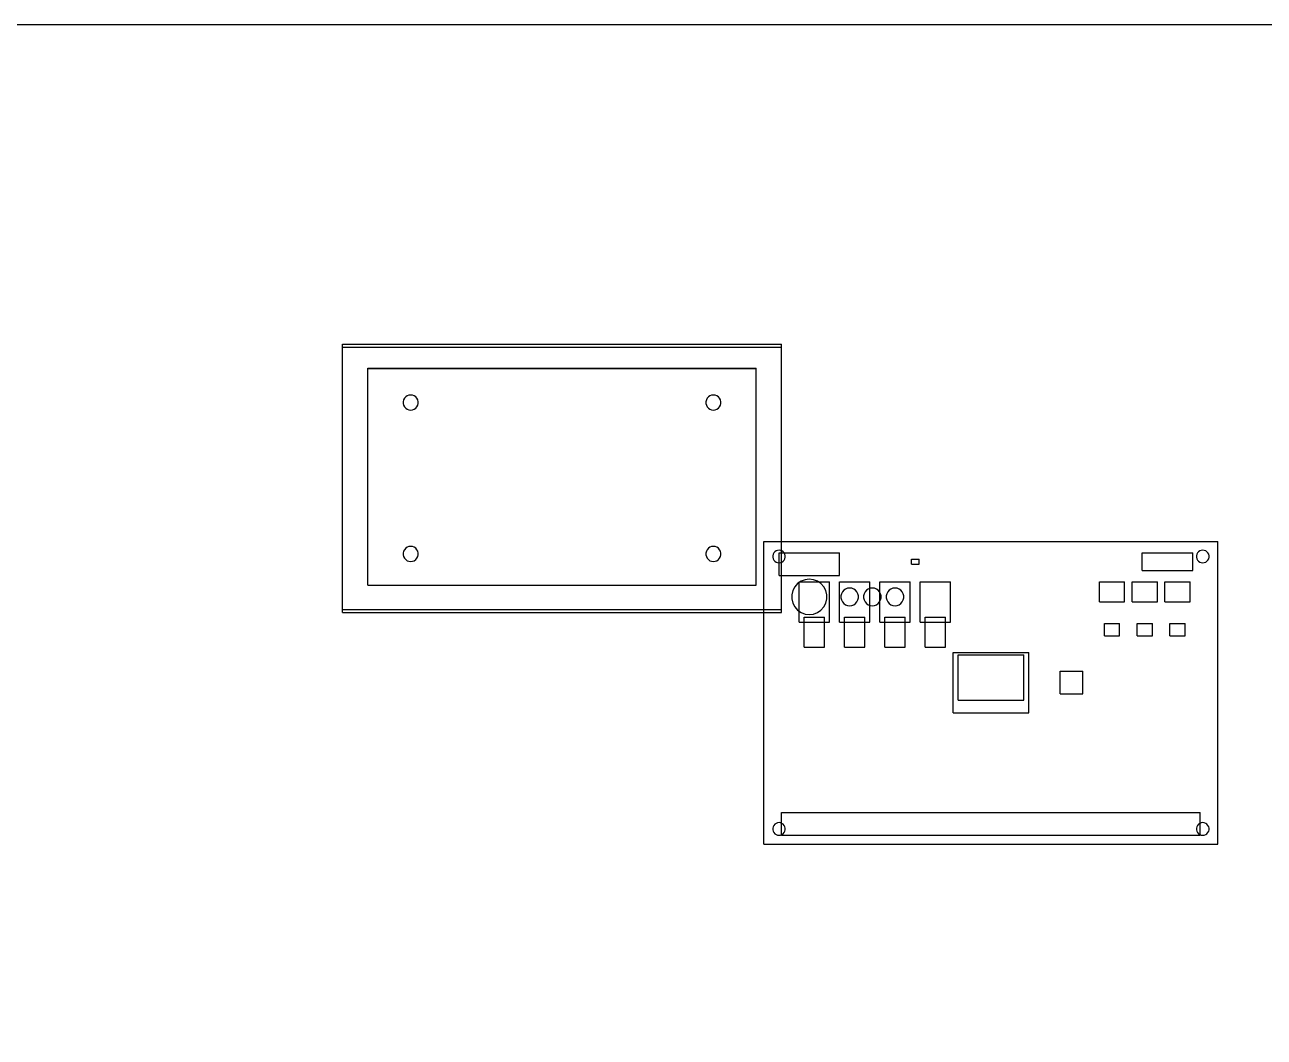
# Model space of a CAD drawing. Header units: millimetres. Extents: x -1253 to 582, y -1010 to 595.
# Drawn here: x -593 to -101.7, y 193.5 to 594.8 of the extents above; entities that cross this region are included whole.
import ezdxf

# ---------------------------------------------------------------- set-up
doc = ezdxf.new("R2010")
doc.units = ezdxf.units.MM
for name, color, linetype in [('BORDER', 7, 'Continuous'), ('HIDDEN', 8, 'Continuous'), ('VISIBLE', 7, 'Continuous')]:
    doc.layers.add(name, color=color, linetype=linetype)

msp = doc.modelspace()

# ---------------------------------------------------------------- linework, layer by layer
at = {"layer": 'BORDER'}
msp.add_lwpolyline([(-1253.38, -1010.47), (581.55, -1010.47), (581.55, 594.76), (-1253.38, 594.76)], close=True, dxfattribs=at)
at = {"layer": 'HIDDEN'}
for points in [[(-467, 467.02), (-467, 468.22)], [(-467, 467.02), (-293, 467.02)], [(-467, 361.78), (-467, 467.02)], [(-293, 467.02), (-293, 468.22)], [(-293, 361.78), (-293, 467.02)], [(-457, 458.58), (-457, 458.64)], [(-457, 458.58), (-303, 458.58)], [(-457, 372.6), (-457, 458.58)], [(-303, 458.58), (-303, 458.64)], [(-303, 372.6), (-303, 458.58)], [(-441.99, 447.25), (-442.47, 446.7)], [(-441.99, 447.25), (-442.47, 446.7)], [(-441.39, 447.66), (-441.99, 447.25)], [(-441.39, 447.66), (-441.99, 447.25)], [(-440.72, 447.91), (-441.39, 447.66)], [(-440.72, 447.91), (-441.39, 447.66)], [(-440, 448), (-440.72, 447.91)], [(-440, 448), (-440.72, 447.91)], [(-439.28, 447.91), (-440, 448)], [(-439.28, 447.91), (-440, 448)], [(-438.61, 447.66), (-439.28, 447.91)], [(-438.61, 447.66), (-439.28, 447.91)], [(-438.01, 447.25), (-438.61, 447.66)], [(-438.01, 447.25), (-438.61, 447.66)], [(-437.53, 446.7), (-438.01, 447.25)], [(-437.53, 446.7), (-438.01, 447.25)], [(-321.99, 447.25), (-322.47, 446.7)], [(-321.99, 447.25), (-322.47, 446.7)], [(-321.39, 447.66), (-321.99, 447.25)], [(-321.39, 447.66), (-321.99, 447.25)], [(-320.72, 447.91), (-321.39, 447.66)], [(-320.72, 447.91), (-321.39, 447.66)], [(-320, 448), (-320.72, 447.91)], [(-320, 448), (-320.72, 447.91)], [(-319.28, 447.91), (-320, 448)], [(-319.28, 447.91), (-320, 448)], [(-318.61, 447.66), (-319.28, 447.91)], [(-318.61, 447.66), (-319.28, 447.91)], [(-318.01, 447.25), (-318.61, 447.66)], [(-318.01, 447.25), (-318.61, 447.66)], [(-317.53, 446.7), (-318.01, 447.25)], [(-317.53, 446.7), (-318.01, 447.25)], [(-442.81, 446.06), (-442.98, 445.36)], [(-442.81, 446.06), (-442.98, 445.36)], [(-442.98, 445.36), (-442.98, 444.64)], [(-442.98, 445.36), (-442.98, 444.64)], [(-442.98, 444.64), (-442.81, 443.94)], [(-442.98, 444.64), (-442.81, 443.94)], [(-442.47, 446.7), (-442.81, 446.06)], [(-442.47, 446.7), (-442.81, 446.06)], [(-442.81, 443.94), (-442.47, 443.3)], [(-442.81, 443.94), (-442.47, 443.3)], [(-442.47, 443.3), (-441.99, 442.75)], [(-442.47, 443.3), (-441.99, 442.75)], [(-441.99, 442.75), (-441.39, 442.34)], [(-441.99, 442.75), (-441.39, 442.34)], [(-441.39, 442.34), (-440.72, 442.09)], [(-441.39, 442.34), (-440.72, 442.09)], [(-439.28, 442.09), (-438.61, 442.34)], [(-439.28, 442.09), (-438.61, 442.34)], [(-438.61, 442.34), (-438.01, 442.75)], [(-438.61, 442.34), (-438.01, 442.75)], [(-438.01, 442.75), (-437.53, 443.3)], [(-438.01, 442.75), (-437.53, 443.3)], [(-437.19, 446.06), (-437.53, 446.7)], [(-437.19, 446.06), (-437.53, 446.7)], [(-437.53, 443.3), (-437.19, 443.94)], [(-437.53, 443.3), (-437.19, 443.94)], [(-437.02, 445.36), (-437.19, 446.06)], [(-437.02, 445.36), (-437.19, 446.06)], [(-437.19, 443.94), (-437.02, 444.64)], [(-437.19, 443.94), (-437.02, 444.64)], [(-437.02, 444.64), (-437.02, 445.36)], [(-437.02, 444.64), (-437.02, 445.36)], [(-322.81, 446.06), (-322.98, 445.36)], [(-322.81, 446.06), (-322.98, 445.36)], [(-322.98, 445.36), (-322.98, 444.64)], [(-322.98, 445.36), (-322.98, 444.64)], [(-322.98, 444.64), (-322.81, 443.94)], [(-322.98, 444.64), (-322.81, 443.94)], [(-322.47, 446.7), (-322.81, 446.06)], [(-322.47, 446.7), (-322.81, 446.06)], [(-322.81, 443.94), (-322.47, 443.3)], [(-322.81, 443.94), (-322.47, 443.3)], [(-322.47, 443.3), (-321.99, 442.75)], [(-322.47, 443.3), (-321.99, 442.75)], [(-321.99, 442.75), (-321.39, 442.34)], [(-321.99, 442.75), (-321.39, 442.34)], [(-321.39, 442.34), (-320.72, 442.09)], [(-321.39, 442.34), (-320.72, 442.09)], [(-319.28, 442.09), (-318.61, 442.34)], [(-319.28, 442.09), (-318.61, 442.34)], [(-318.61, 442.34), (-318.01, 442.75)], [(-318.61, 442.34), (-318.01, 442.75)], [(-318.01, 442.75), (-317.53, 443.3)], [(-318.01, 442.75), (-317.53, 443.3)], [(-317.19, 446.06), (-317.53, 446.7)], [(-317.19, 446.06), (-317.53, 446.7)], [(-317.53, 443.3), (-317.19, 443.94)], [(-317.53, 443.3), (-317.19, 443.94)], [(-317.02, 445.36), (-317.19, 446.06)], [(-317.02, 445.36), (-317.19, 446.06)], [(-317.19, 443.94), (-317.02, 444.64)], [(-317.19, 443.94), (-317.02, 444.64)], [(-317.02, 444.64), (-317.02, 445.36)], [(-317.02, 444.64), (-317.02, 445.36)], [(-440.72, 442.09), (-440, 442)], [(-440.72, 442.09), (-440, 442)], [(-440, 442), (-439.28, 442.09)], [(-440, 442), (-439.28, 442.09)], [(-320.72, 442.09), (-320, 442)], [(-320.72, 442.09), (-320, 442)], [(-320, 442), (-319.28, 442.09)], [(-320, 442), (-319.28, 442.09)], [(-300, 390), (-293, 390)], [(-300, 390), (-120, 390)], [(-300, 270), (-300, 390)], [(-300, 361.78), (-300, 390)], [(-120, 270), (-120, 390)], [(-442.81, 386.06), (-442.98, 385.36)], [(-442.81, 386.06), (-442.98, 385.36)], [(-442.98, 385.36), (-442.98, 384.64)], [(-442.98, 385.36), (-442.98, 384.64)], [(-442.98, 384.64), (-442.81, 383.94)], [(-442.98, 384.64), (-442.81, 383.94)], [(-442.47, 386.7), (-442.81, 386.06)], [(-442.47, 386.7), (-442.81, 386.06)], [(-442.81, 383.94), (-442.47, 383.3)], [(-442.81, 383.94), (-442.47, 383.3)], [(-441.99, 387.25), (-442.47, 386.7)], [(-441.99, 387.25), (-442.47, 386.7)], [(-442.47, 383.3), (-441.99, 382.75)], [(-442.47, 383.3), (-441.99, 382.75)], [(-441.39, 387.66), (-441.99, 387.25)], [(-441.39, 387.66), (-441.99, 387.25)], [(-440.72, 387.91), (-441.39, 387.66)], [(-440.72, 387.91), (-441.39, 387.66)], [(-440, 388), (-440.72, 387.91)], [(-440, 388), (-440.72, 387.91)], [(-439.28, 387.91), (-440, 388)], [(-439.28, 387.91), (-440, 388)], [(-438.61, 387.66), (-439.28, 387.91)], [(-438.61, 387.66), (-439.28, 387.91)], [(-438.01, 387.25), (-438.61, 387.66)], [(-438.01, 387.25), (-438.61, 387.66)], [(-437.53, 386.7), (-438.01, 387.25)], [(-437.53, 386.7), (-438.01, 387.25)], [(-438.01, 382.75), (-437.53, 383.3)], [(-438.01, 382.75), (-437.53, 383.3)], [(-437.19, 386.06), (-437.53, 386.7)], [(-437.19, 386.06), (-437.53, 386.7)], [(-437.53, 383.3), (-437.19, 383.94)], [(-437.53, 383.3), (-437.19, 383.94)], [(-437.02, 385.36), (-437.19, 386.06)], [(-437.02, 385.36), (-437.19, 386.06)], [(-437.19, 383.94), (-437.02, 384.64)], [(-437.19, 383.94), (-437.02, 384.64)], [(-437.02, 384.64), (-437.02, 385.36)], [(-437.02, 384.64), (-437.02, 385.36)], [(-322.81, 386.06), (-322.98, 385.36)], [(-322.81, 386.06), (-322.98, 385.36)], [(-322.98, 385.36), (-322.98, 384.64)], [(-322.98, 385.36), (-322.98, 384.64)], [(-322.98, 384.64), (-322.81, 383.94)], [(-322.98, 384.64), (-322.81, 383.94)], [(-322.47, 386.7), (-322.81, 386.06)], [(-322.47, 386.7), (-322.81, 386.06)], [(-322.81, 383.94), (-322.47, 383.3)], [(-322.81, 383.94), (-322.47, 383.3)], [(-321.99, 387.25), (-322.47, 386.7)], [(-321.99, 387.25), (-322.47, 386.7)], [(-322.47, 383.3), (-321.99, 382.75)], [(-322.47, 383.3), (-321.99, 382.75)], [(-321.39, 387.66), (-321.99, 387.25)], [(-321.39, 387.66), (-321.99, 387.25)], [(-320.72, 387.91), (-321.39, 387.66)], [(-320.72, 387.91), (-321.39, 387.66)], [(-320, 388), (-320.72, 387.91)], [(-320, 388), (-320.72, 387.91)], [(-319.28, 387.91), (-320, 388)], [(-319.28, 387.91), (-320, 388)], [(-318.61, 387.66), (-319.28, 387.91)], [(-318.61, 387.66), (-319.28, 387.91)], [(-318.01, 387.25), (-318.61, 387.66)], [(-318.01, 387.25), (-318.61, 387.66)], [(-317.53, 386.7), (-318.01, 387.25)], [(-317.53, 386.7), (-318.01, 387.25)], [(-318.01, 382.75), (-317.53, 383.3)], [(-318.01, 382.75), (-317.53, 383.3)], [(-317.19, 386.06), (-317.53, 386.7)], [(-317.19, 386.06), (-317.53, 386.7)], [(-317.53, 383.3), (-317.19, 383.94)], [(-317.53, 383.3), (-317.19, 383.94)], [(-317.02, 385.36), (-317.19, 386.06)], [(-317.02, 385.36), (-317.19, 386.06)], [(-317.19, 383.94), (-317.02, 384.64)], [(-317.19, 383.94), (-317.02, 384.64)], [(-317.02, 384.64), (-317.02, 385.36)], [(-317.02, 384.64), (-317.02, 385.36)], [(-296.34, 384.89), (-296.48, 384.3)], [(-296.34, 384.89), (-296.48, 384.3)], [(-296.48, 384.3), (-296.48, 383.7)], [(-296.48, 384.3), (-296.48, 383.7)], [(-296.48, 383.7), (-296.34, 383.11)], [(-296.48, 383.7), (-296.34, 383.11)], [(-296.06, 385.42), (-296.34, 384.89)], [(-296.06, 385.42), (-296.34, 384.89)], [(-295.66, 385.87), (-296.06, 385.42)], [(-295.66, 385.87), (-296.06, 385.42)], [(-295.16, 386.21), (-295.66, 385.87)], [(-295.16, 386.21), (-295.66, 385.87)], [(-294.6, 386.43), (-295.16, 386.21)], [(-294.6, 386.43), (-295.16, 386.21)], [(-294, 386.5), (-294.6, 386.43)], [(-294, 386.5), (-294.6, 386.43)], [(-293.4, 386.43), (-294, 386.5)], [(-293.4, 386.43), (-294, 386.5)], [(-294, 385.5), (-293, 385.5)], [(-294, 385.5), (-270, 385.5)], [(-294, 376.5), (-294, 385.5)], [(-294, 376.5), (-294, 385.5)], [(-292.84, 386.21), (-293.4, 386.43)], [(-292.84, 386.21), (-293.4, 386.43)], [(-292.34, 385.87), (-292.84, 386.21)], [(-292.34, 385.87), (-292.84, 386.21)], [(-291.94, 385.42), (-292.34, 385.87)], [(-291.94, 385.42), (-292.34, 385.87)], [(-291.66, 384.89), (-291.94, 385.42)], [(-291.66, 384.89), (-291.94, 385.42)], [(-291.52, 384.3), (-291.66, 384.89)], [(-291.52, 384.3), (-291.66, 384.89)], [(-291.66, 383.11), (-291.52, 383.7)], [(-291.66, 383.11), (-291.52, 383.7)], [(-291.52, 383.7), (-291.52, 384.3)], [(-291.52, 383.7), (-291.52, 384.3)], [(-270, 376.5), (-270, 385.5)], [(-150, 385.5), (-130, 385.5)], [(-150, 378.5), (-150, 385.5)], [(-130, 378.5), (-130, 385.5)], [(-128.34, 384.89), (-128.48, 384.3)], [(-128.34, 384.89), (-128.48, 384.3)], [(-128.48, 384.3), (-128.48, 383.7)], [(-128.48, 384.3), (-128.48, 383.7)], [(-128.48, 383.7), (-128.34, 383.11)], [(-128.48, 383.7), (-128.34, 383.11)], [(-128.06, 385.42), (-128.34, 384.89)], [(-128.06, 385.42), (-128.34, 384.89)], [(-127.66, 385.87), (-128.06, 385.42)], [(-127.66, 385.87), (-128.06, 385.42)], [(-127.16, 386.21), (-127.66, 385.87)], [(-127.16, 386.21), (-127.66, 385.87)], [(-126.6, 386.43), (-127.16, 386.21)], [(-126.6, 386.43), (-127.16, 386.21)], [(-126, 386.5), (-126.6, 386.43)], [(-126, 386.5), (-126.6, 386.43)], [(-125.4, 386.43), (-126, 386.5)], [(-125.4, 386.43), (-126, 386.5)], [(-124.84, 386.21), (-125.4, 386.43)], [(-124.84, 386.21), (-125.4, 386.43)], [(-124.34, 385.87), (-124.84, 386.21)], [(-124.34, 385.87), (-124.84, 386.21)], [(-123.94, 385.42), (-124.34, 385.87)], [(-123.94, 385.42), (-124.34, 385.87)], [(-123.66, 384.89), (-123.94, 385.42)], [(-123.66, 384.89), (-123.94, 385.42)], [(-123.52, 384.3), (-123.66, 384.89)], [(-123.52, 384.3), (-123.66, 384.89)], [(-123.66, 383.11), (-123.52, 383.7)], [(-123.66, 383.11), (-123.52, 383.7)], [(-123.52, 383.7), (-123.52, 384.3)], [(-123.52, 383.7), (-123.52, 384.3)], [(-441.99, 382.75), (-441.39, 382.34)], [(-441.99, 382.75), (-441.39, 382.34)], [(-441.39, 382.34), (-440.72, 382.09)], [(-441.39, 382.34), (-440.72, 382.09)], [(-440.72, 382.09), (-440, 382)], [(-440.72, 382.09), (-440, 382)], [(-440, 382), (-439.28, 382.09)], [(-440, 382), (-439.28, 382.09)], [(-439.28, 382.09), (-438.61, 382.34)], [(-439.28, 382.09), (-438.61, 382.34)], [(-438.61, 382.34), (-438.01, 382.75)], [(-438.61, 382.34), (-438.01, 382.75)], [(-321.99, 382.75), (-321.39, 382.34)], [(-321.99, 382.75), (-321.39, 382.34)], [(-321.39, 382.34), (-320.72, 382.09)], [(-321.39, 382.34), (-320.72, 382.09)], [(-320.72, 382.09), (-320, 382)], [(-320.72, 382.09), (-320, 382)], [(-320, 382), (-319.28, 382.09)], [(-320, 382), (-319.28, 382.09)], [(-319.28, 382.09), (-318.61, 382.34)], [(-319.28, 382.09), (-318.61, 382.34)], [(-318.61, 382.34), (-318.01, 382.75)], [(-318.61, 382.34), (-318.01, 382.75)], [(-296.34, 383.11), (-296.06, 382.58)], [(-296.34, 383.11), (-296.06, 382.58)], [(-296.06, 382.58), (-295.66, 382.13)], [(-296.06, 382.58), (-295.66, 382.13)], [(-295.66, 382.13), (-295.16, 381.79)], [(-295.66, 382.13), (-295.16, 381.79)], [(-295.16, 381.79), (-294.6, 381.57)], [(-295.16, 381.79), (-294.6, 381.57)], [(-294.6, 381.57), (-294, 381.5)], [(-294.6, 381.57), (-294, 381.5)], [(-294, 381.5), (-293.4, 381.57)], [(-294, 381.5), (-293.4, 381.57)], [(-293.4, 381.57), (-292.84, 381.79)], [(-293.4, 381.57), (-292.84, 381.79)], [(-292.84, 381.79), (-292.34, 382.13)], [(-292.84, 381.79), (-292.34, 382.13)], [(-292.34, 382.13), (-291.94, 382.58)], [(-292.34, 382.13), (-291.94, 382.58)], [(-291.94, 382.58), (-291.66, 383.11)], [(-291.94, 382.58), (-291.66, 383.11)], [(-241.5, 383), (-238.5, 383)], [(-241.5, 381), (-241.5, 383)], [(-241.5, 381), (-238.5, 381)], [(-238.5, 381), (-238.5, 383)], [(-150, 378.5), (-130, 378.5)], [(-128.34, 383.11), (-128.06, 382.58)], [(-128.34, 383.11), (-128.06, 382.58)], [(-128.06, 382.58), (-127.66, 382.13)], [(-128.06, 382.58), (-127.66, 382.13)], [(-127.66, 382.13), (-127.16, 381.79)], [(-127.66, 382.13), (-127.16, 381.79)], [(-127.16, 381.79), (-126.6, 381.57)], [(-127.16, 381.79), (-126.6, 381.57)], [(-126.6, 381.57), (-126, 381.5)], [(-126.6, 381.57), (-126, 381.5)], [(-126, 381.5), (-125.4, 381.57)], [(-126, 381.5), (-125.4, 381.57)], [(-125.4, 381.57), (-124.84, 381.79)], [(-125.4, 381.57), (-124.84, 381.79)], [(-124.84, 381.79), (-124.34, 382.13)], [(-124.84, 381.79), (-124.34, 382.13)], [(-124.34, 382.13), (-123.94, 382.58)], [(-124.34, 382.13), (-123.94, 382.58)], [(-123.94, 382.58), (-123.66, 383.11)], [(-123.94, 382.58), (-123.66, 383.11)], [(-294, 376.5), (-293, 376.5)], [(-294, 376.5), (-270, 376.5)], [(-285.25, 374.2), (-286.64, 373.24)], [(-286, 374), (-274, 374)], [(-286, 358), (-286, 374)], [(-286, 362.32), (-286, 373.68)], [(-285.54, 374), (-278.46, 374)], [(-283.68, 374.8), (-285.25, 374.2)], [(-282, 375), (-283.68, 374.8)], [(-280.32, 374.8), (-282, 375)], [(-278.75, 374.2), (-280.32, 374.8)], [(-277.36, 373.24), (-278.75, 374.2)], [(-274, 358), (-274, 374)], [(-270, 374), (-258, 374)], [(-270, 358), (-270, 374)], [(-258, 358), (-258, 374)], [(-254, 374), (-242, 374)], [(-254, 358), (-254, 374)], [(-242, 358), (-242, 374)], [(-238, 374), (-226, 374)], [(-238, 358), (-238, 374)], [(-226, 358), (-226, 374)], [(-167, 374), (-157, 374)], [(-167, 366), (-167, 374)], [(-157, 366), (-157, 374)], [(-154, 374), (-144, 374)], [(-154, 366), (-154, 374)], [(-144, 366), (-144, 374)], [(-141, 374), (-131, 374)], [(-141, 366), (-141, 374)], [(-131, 366), (-131, 374)], [(-457, 372.6), (-457, 372.61)], [(-457, 372.6), (-303, 372.6)], [(-303, 372.6), (-303, 372.61)], [(-288.55, 370.48), (-288.95, 368.84)], [(-288.95, 368.84), (-288.95, 367.16)], [(-287.76, 371.98), (-288.55, 370.48)], [(-286.64, 373.24), (-287.76, 371.98)], [(-276.24, 371.98), (-277.36, 373.24)], [(-275.45, 370.48), (-276.24, 371.98)], [(-275.05, 368.84), (-275.45, 370.48)], [(-275.05, 367.16), (-275.05, 368.84)], [(-269.27, 369.24), (-269.47, 368.42)], [(-268.88, 369.99), (-269.27, 369.24)], [(-268.32, 370.62), (-268.88, 369.99)], [(-267.63, 371.1), (-268.32, 370.62)], [(-266.84, 371.4), (-267.63, 371.1)], [(-266, 371.5), (-266.84, 371.4)], [(-265.16, 371.4), (-266, 371.5)], [(-264.37, 371.1), (-265.16, 371.4)], [(-263.68, 370.62), (-264.37, 371.1)], [(-263.12, 369.99), (-263.68, 370.62)], [(-262.73, 369.24), (-263.12, 369.99)], [(-262.53, 368.42), (-262.73, 369.24)], [(-260.27, 369.24), (-260.47, 368.42)], [(-259.88, 369.99), (-260.27, 369.24)], [(-259.32, 370.62), (-259.88, 369.99)], [(-258.63, 371.1), (-259.32, 370.62)], [(-257.84, 371.4), (-258.63, 371.1)], [(-258, 364.66), (-258, 371.34)], [(-257, 371.5), (-257.84, 371.4)], [(-256.16, 371.4), (-257, 371.5)], [(-255.37, 371.1), (-256.16, 371.4)], [(-254.68, 370.62), (-255.37, 371.1)], [(-254.12, 369.99), (-254.68, 370.62)], [(-253.73, 369.24), (-254.12, 369.99)], [(-254, 366.24), (-254, 369.76)], [(-253.53, 368.42), (-253.73, 369.24)], [(-251.27, 369.24), (-251.47, 368.42)], [(-250.88, 369.99), (-251.27, 369.24)], [(-250.32, 370.62), (-250.88, 369.99)], [(-249.63, 371.1), (-250.32, 370.62)], [(-248.84, 371.4), (-249.63, 371.1)], [(-248, 371.5), (-248.84, 371.4)], [(-247.16, 371.4), (-248, 371.5)], [(-246.37, 371.1), (-247.16, 371.4)], [(-245.68, 370.62), (-246.37, 371.1)], [(-245.12, 369.99), (-245.68, 370.62)], [(-244.73, 369.24), (-245.12, 369.99)], [(-244.53, 368.42), (-244.73, 369.24)], [(-288.95, 367.16), (-288.55, 365.52)], [(-288.55, 365.52), (-287.76, 364.02)], [(-287.76, 364.02), (-286.64, 362.76)], [(-277.36, 362.76), (-276.24, 364.02)], [(-276.24, 364.02), (-275.45, 365.52)], [(-275.45, 365.52), (-275.05, 367.16)], [(-269.47, 368.42), (-269.47, 367.58)], [(-269.47, 367.58), (-269.27, 366.76)], [(-269.27, 366.76), (-268.88, 366.01)], [(-268.88, 366.01), (-268.32, 365.38)], [(-268.32, 365.38), (-267.63, 364.9)], [(-267.63, 364.9), (-266.84, 364.6)], [(-266.84, 364.6), (-266, 364.5)], [(-266, 364.5), (-265.16, 364.6)], [(-265.16, 364.6), (-264.37, 364.9)], [(-264.37, 364.9), (-263.68, 365.38)], [(-263.68, 365.38), (-263.12, 366.01)], [(-263.12, 366.01), (-262.73, 366.76)], [(-262.73, 366.76), (-262.53, 367.58)], [(-262.53, 367.58), (-262.53, 368.42)], [(-260.47, 368.42), (-260.47, 367.58)], [(-260.47, 367.58), (-260.27, 366.76)], [(-260.27, 366.76), (-259.88, 366.01)], [(-259.88, 366.01), (-259.32, 365.38)], [(-259.32, 365.38), (-258.63, 364.9)], [(-258.63, 364.9), (-257.84, 364.6)], [(-257.84, 364.6), (-257, 364.5)], [(-257, 364.5), (-256.16, 364.6)], [(-256.16, 364.6), (-255.37, 364.9)], [(-255.37, 364.9), (-254.68, 365.38)], [(-254.68, 365.38), (-254.12, 366.01)], [(-254.12, 366.01), (-253.73, 366.76)], [(-253.73, 366.76), (-253.53, 367.58)], [(-253.53, 367.58), (-253.53, 368.42)], [(-251.47, 368.42), (-251.47, 367.58)], [(-251.47, 367.58), (-251.27, 366.76)], [(-251.27, 366.76), (-250.88, 366.01)], [(-250.88, 366.01), (-250.32, 365.38)], [(-250.32, 365.38), (-249.63, 364.9)], [(-249.63, 364.9), (-248.84, 364.6)], [(-248.84, 364.6), (-248, 364.5)], [(-248, 364.5), (-247.16, 364.6)], [(-247.16, 364.6), (-246.37, 364.9)], [(-246.37, 364.9), (-245.68, 365.38)], [(-245.68, 365.38), (-245.12, 366.01)], [(-245.12, 366.01), (-244.73, 366.76)], [(-244.73, 366.76), (-244.53, 367.58)], [(-244.53, 367.58), (-244.53, 368.42)], [(-167, 366), (-157, 366)], [(-154, 366), (-144, 366)], [(-141, 366), (-131, 366)], [(-286.64, 362.76), (-285.25, 361.8)], [(-285.25, 361.8), (-283.68, 361.2)], [(-284, 360), (-276, 360)], [(-284, 360), (-276, 360)], [(-284, 348), (-284, 360)], [(-284, 358), (-284, 360)], [(-283.68, 361.2), (-282, 361)], [(-282, 361), (-280.32, 361.2)], [(-280.32, 361.2), (-278.75, 361.8)], [(-278.75, 361.8), (-277.36, 362.76)], [(-276, 348), (-276, 360)], [(-276, 358), (-276, 360)], [(-268, 360), (-260, 360)], [(-268, 360), (-260, 360)], [(-268, 348), (-268, 360)], [(-268, 358), (-268, 360)], [(-260, 348), (-260, 360)], [(-260, 358), (-260, 360)], [(-252, 360), (-244, 360)], [(-252, 360), (-244, 360)], [(-252, 348), (-252, 360)], [(-252, 358), (-252, 360)], [(-244, 348), (-244, 360)], [(-244, 358), (-244, 360)], [(-236, 360), (-228, 360)], [(-236, 360), (-228, 360)], [(-236, 348), (-236, 360)], [(-236, 358), (-236, 360)], [(-228, 348), (-228, 360)], [(-228, 358), (-228, 360)], [(-286, 358), (-274, 358)], [(-270, 358), (-258, 358)], [(-254, 358), (-242, 358)], [(-238, 358), (-226, 358)], [(-165, 357.5), (-159, 357.5)], [(-165, 352.5), (-165, 357.5)], [(-159, 352.5), (-159, 357.5)], [(-152, 357.5), (-146, 357.5)], [(-152, 352.5), (-152, 357.5)], [(-146, 352.5), (-146, 357.5)], [(-139, 357.5), (-133, 357.5)], [(-139, 352.5), (-139, 357.5)], [(-133, 352.5), (-133, 357.5)], [(-165, 352.5), (-159, 352.5)], [(-152, 352.5), (-146, 352.5)], [(-139, 352.5), (-133, 352.5)], [(-284, 348), (-276, 348)], [(-268, 348), (-260, 348)], [(-252, 348), (-244, 348)], [(-236, 348), (-228, 348)], [(-225, 346), (-195, 346)], [(-225, 322), (-225, 346)], [(-223, 345), (-197, 345)], [(-223, 327), (-223, 345)], [(-197, 327), (-197, 345)], [(-195, 322), (-195, 346)], [(-182.5, 338.5), (-173.5, 338.5)], [(-182.5, 329.5), (-182.5, 338.5)], [(-173.5, 329.5), (-173.5, 338.5)], [(-182.5, 329.5), (-173.5, 329.5)], [(-223, 327), (-197, 327)], [(-225, 322), (-195, 322)], [(-293, 282.5), (-127, 282.5)], [(-293, 273.5), (-293, 282.5)], [(-127, 273.5), (-127, 282.5)], [(-296.34, 276.89), (-296.48, 276.3)], [(-296.34, 276.89), (-296.48, 276.3)], [(-296.48, 276.3), (-296.48, 275.7)], [(-296.48, 276.3), (-296.48, 275.7)], [(-296.48, 275.7), (-296.34, 275.11)], [(-296.48, 275.7), (-296.34, 275.11)], [(-296.06, 277.42), (-296.34, 276.89)], [(-296.06, 277.42), (-296.34, 276.89)], [(-295.66, 277.87), (-296.06, 277.42)], [(-295.66, 277.87), (-296.06, 277.42)], [(-295.16, 278.21), (-295.66, 277.87)], [(-295.16, 278.21), (-295.66, 277.87)], [(-294.6, 278.43), (-295.16, 278.21)], [(-294.6, 278.43), (-295.16, 278.21)], [(-294, 278.5), (-294.6, 278.43)], [(-294, 278.5), (-294.6, 278.43)], [(-293.4, 278.43), (-294, 278.5)], [(-293.4, 278.43), (-294, 278.5)], [(-292.84, 278.21), (-293.4, 278.43)], [(-292.84, 278.21), (-293.4, 278.43)], [(-292.34, 277.87), (-292.84, 278.21)], [(-292.34, 277.87), (-292.84, 278.21)], [(-291.94, 277.42), (-292.34, 277.87)], [(-291.94, 277.42), (-292.34, 277.87)], [(-291.66, 276.89), (-291.94, 277.42)], [(-291.66, 276.89), (-291.94, 277.42)], [(-291.52, 276.3), (-291.66, 276.89)], [(-291.52, 276.3), (-291.66, 276.89)], [(-291.66, 275.11), (-291.52, 275.7)], [(-291.66, 275.11), (-291.52, 275.7)], [(-291.52, 275.7), (-291.52, 276.3)], [(-291.52, 275.7), (-291.52, 276.3)], [(-128.34, 276.89), (-128.48, 276.3)], [(-128.34, 276.89), (-128.48, 276.3)], [(-128.48, 276.3), (-128.48, 275.7)], [(-128.48, 276.3), (-128.48, 275.7)], [(-128.48, 275.7), (-128.34, 275.11)], [(-128.48, 275.7), (-128.34, 275.11)], [(-128.06, 277.42), (-128.34, 276.89)], [(-128.06, 277.42), (-128.34, 276.89)], [(-127.66, 277.87), (-128.06, 277.42)], [(-127.66, 277.87), (-128.06, 277.42)], [(-127.16, 278.21), (-127.66, 277.87)], [(-127.16, 278.21), (-127.66, 277.87)], [(-126.6, 278.43), (-127.16, 278.21)], [(-126.6, 278.43), (-127.16, 278.21)], [(-126, 278.5), (-126.6, 278.43)], [(-126, 278.5), (-126.6, 278.43)], [(-125.4, 278.43), (-126, 278.5)], [(-125.4, 278.43), (-126, 278.5)], [(-124.84, 278.21), (-125.4, 278.43)], [(-124.84, 278.21), (-125.4, 278.43)], [(-124.34, 277.87), (-124.84, 278.21)], [(-124.34, 277.87), (-124.84, 278.21)], [(-123.94, 277.42), (-124.34, 277.87)], [(-123.94, 277.42), (-124.34, 277.87)], [(-123.66, 276.89), (-123.94, 277.42)], [(-123.66, 276.89), (-123.94, 277.42)], [(-123.52, 276.3), (-123.66, 276.89)], [(-123.52, 276.3), (-123.66, 276.89)], [(-123.66, 275.11), (-123.52, 275.7)], [(-123.66, 275.11), (-123.52, 275.7)], [(-123.52, 275.7), (-123.52, 276.3)], [(-123.52, 275.7), (-123.52, 276.3)], [(-296.34, 275.11), (-296.06, 274.58)], [(-296.34, 275.11), (-296.06, 274.58)], [(-296.06, 274.58), (-295.66, 274.13)], [(-296.06, 274.58), (-295.66, 274.13)], [(-295.66, 274.13), (-295.16, 273.79)], [(-295.66, 274.13), (-295.16, 273.79)], [(-295.16, 273.79), (-294.6, 273.57)], [(-295.16, 273.79), (-294.6, 273.57)], [(-294.6, 273.57), (-294, 273.5)], [(-294.6, 273.57), (-294, 273.5)], [(-294, 273.5), (-293.4, 273.57)], [(-294, 273.5), (-293.4, 273.57)], [(-293.4, 273.57), (-292.84, 273.79)], [(-293.4, 273.57), (-292.84, 273.79)], [(-293, 273.5), (-127, 273.5)], [(-292.84, 273.79), (-292.34, 274.13)], [(-292.84, 273.79), (-292.34, 274.13)], [(-292.34, 274.13), (-291.94, 274.58)], [(-292.34, 274.13), (-291.94, 274.58)], [(-291.94, 274.58), (-291.66, 275.11)], [(-291.94, 274.58), (-291.66, 275.11)], [(-128.34, 275.11), (-128.06, 274.58)], [(-128.34, 275.11), (-128.06, 274.58)], [(-128.06, 274.58), (-127.66, 274.13)], [(-128.06, 274.58), (-127.66, 274.13)], [(-127.66, 274.13), (-127.16, 273.79)], [(-127.66, 274.13), (-127.16, 273.79)], [(-127.16, 273.79), (-126.6, 273.57)], [(-127.16, 273.79), (-126.6, 273.57)], [(-126.6, 273.57), (-126, 273.5)], [(-126.6, 273.57), (-126, 273.5)], [(-126, 273.5), (-125.4, 273.57)], [(-126, 273.5), (-125.4, 273.57)], [(-125.4, 273.57), (-124.84, 273.79)], [(-125.4, 273.57), (-124.84, 273.79)], [(-124.84, 273.79), (-124.34, 274.13)], [(-124.84, 273.79), (-124.34, 274.13)], [(-124.34, 274.13), (-123.94, 274.58)], [(-124.34, 274.13), (-123.94, 274.58)], [(-123.94, 274.58), (-123.66, 275.11)], [(-123.94, 274.58), (-123.66, 275.11)], [(-300, 270), (-120, 270)]]:
    msp.add_lwpolyline(points, dxfattribs=at)
at = {"layer": 'VISIBLE'}
for points in [[(-467, 468.22), (-293, 468.22)], [(-467, 362.98), (-467, 468.22)], [(-293, 362.98), (-293, 468.22)], [(-457, 458.64), (-303, 458.64)], [(-457, 372.66), (-457, 458.64)], [(-303, 372.66), (-303, 458.64)], [(-293, 390), (-120, 390)], [(-120, 270), (-120, 390)], [(-293, 385.5), (-270, 385.5)], [(-270, 376.5), (-270, 385.5)], [(-150, 385.5), (-130, 385.5)], [(-150, 378.5), (-150, 385.5)], [(-130, 378.5), (-130, 385.5)], [(-241.5, 383), (-238.5, 383)], [(-241.5, 381), (-241.5, 383)], [(-241.5, 381), (-238.5, 381)], [(-238.5, 381), (-238.5, 383)], [(-150, 378.5), (-130, 378.5)], [(-293, 376.5), (-270, 376.5)], [(-285.25, 374.2), (-286.64, 373.24)], [(-286, 374), (-285.54, 374)], [(-286, 373.68), (-286, 374)], [(-283.68, 374.8), (-285.25, 374.2)], [(-282, 375), (-283.68, 374.8)], [(-280.32, 374.8), (-282, 375)], [(-278.75, 374.2), (-280.32, 374.8)], [(-277.36, 373.24), (-278.75, 374.2)], [(-278.46, 374), (-274, 374)], [(-274, 358), (-274, 374)], [(-270, 374), (-258, 374)], [(-270, 358), (-270, 374)], [(-258, 371.34), (-258, 374)], [(-254, 374), (-242, 374)], [(-254, 369.76), (-254, 374)], [(-242, 358), (-242, 374)], [(-238, 374), (-226, 374)], [(-238, 358), (-238, 374)], [(-226, 358), (-226, 374)], [(-167, 374), (-157, 374)], [(-167, 366), (-167, 374)], [(-157, 366), (-157, 374)], [(-154, 374), (-144, 374)], [(-154, 366), (-154, 374)], [(-144, 366), (-144, 374)], [(-141, 374), (-131, 374)], [(-141, 366), (-141, 374)], [(-131, 366), (-131, 374)], [(-457, 372.66), (-303, 372.66)], [(-457, 372.61), (-457, 372.66)], [(-303, 372.61), (-303, 372.66)], [(-288.55, 370.48), (-288.95, 368.84)], [(-288.95, 368.84), (-288.95, 367.16)], [(-287.76, 371.98), (-288.55, 370.48)], [(-286.64, 373.24), (-287.76, 371.98)], [(-276.24, 371.98), (-277.36, 373.24)], [(-275.45, 370.48), (-276.24, 371.98)], [(-275.05, 368.84), (-275.45, 370.48)], [(-275.05, 367.16), (-275.05, 368.84)], [(-269.27, 369.24), (-269.47, 368.42)], [(-268.88, 369.99), (-269.27, 369.24)], [(-268.32, 370.62), (-268.88, 369.99)], [(-267.63, 371.1), (-268.32, 370.62)], [(-266.84, 371.4), (-267.63, 371.1)], [(-266, 371.5), (-266.84, 371.4)], [(-265.16, 371.4), (-266, 371.5)], [(-264.37, 371.1), (-265.16, 371.4)], [(-263.68, 370.62), (-264.37, 371.1)], [(-263.12, 369.99), (-263.68, 370.62)], [(-262.73, 369.24), (-263.12, 369.99)], [(-262.53, 368.42), (-262.73, 369.24)], [(-260.27, 369.24), (-260.47, 368.42)], [(-259.88, 369.99), (-260.27, 369.24)], [(-259.32, 370.62), (-259.88, 369.99)], [(-258.63, 371.1), (-259.32, 370.62)], [(-257.84, 371.4), (-258.63, 371.1)], [(-257, 371.5), (-257.84, 371.4)], [(-256.16, 371.4), (-257, 371.5)], [(-255.37, 371.1), (-256.16, 371.4)], [(-254.68, 370.62), (-255.37, 371.1)], [(-254.12, 369.99), (-254.68, 370.62)], [(-253.73, 369.24), (-254.12, 369.99)], [(-253.53, 368.42), (-253.73, 369.24)], [(-251.27, 369.24), (-251.47, 368.42)], [(-250.88, 369.99), (-251.27, 369.24)], [(-250.32, 370.62), (-250.88, 369.99)], [(-249.63, 371.1), (-250.32, 370.62)], [(-248.84, 371.4), (-249.63, 371.1)], [(-248, 371.5), (-248.84, 371.4)], [(-247.16, 371.4), (-248, 371.5)], [(-246.37, 371.1), (-247.16, 371.4)], [(-245.68, 370.62), (-246.37, 371.1)], [(-245.12, 369.99), (-245.68, 370.62)], [(-244.73, 369.24), (-245.12, 369.99)], [(-244.53, 368.42), (-244.73, 369.24)], [(-288.95, 367.16), (-288.55, 365.52)], [(-288.55, 365.52), (-287.76, 364.02)], [(-287.76, 364.02), (-286.64, 362.76)], [(-277.36, 362.76), (-276.24, 364.02)], [(-276.24, 364.02), (-275.45, 365.52)], [(-275.45, 365.52), (-275.05, 367.16)], [(-269.47, 368.42), (-269.47, 367.58)], [(-269.47, 367.58), (-269.27, 366.76)], [(-269.27, 366.76), (-268.88, 366.01)], [(-268.88, 366.01), (-268.32, 365.38)], [(-268.32, 365.38), (-267.63, 364.9)], [(-267.63, 364.9), (-266.84, 364.6)], [(-266.84, 364.6), (-266, 364.5)], [(-266, 364.5), (-265.16, 364.6)], [(-265.16, 364.6), (-264.37, 364.9)], [(-264.37, 364.9), (-263.68, 365.38)], [(-263.68, 365.38), (-263.12, 366.01)], [(-263.12, 366.01), (-262.73, 366.76)], [(-262.73, 366.76), (-262.53, 367.58)], [(-262.53, 367.58), (-262.53, 368.42)], [(-260.47, 368.42), (-260.47, 367.58)], [(-260.47, 367.58), (-260.27, 366.76)], [(-260.27, 366.76), (-259.88, 366.01)], [(-259.88, 366.01), (-259.32, 365.38)], [(-259.32, 365.38), (-258.63, 364.9)], [(-258.63, 364.9), (-257.84, 364.6)], [(-258, 358), (-258, 364.66)], [(-257.84, 364.6), (-257, 364.5)], [(-257, 364.5), (-256.16, 364.6)], [(-256.16, 364.6), (-255.37, 364.9)], [(-255.37, 364.9), (-254.68, 365.38)], [(-254.68, 365.38), (-254.12, 366.01)], [(-254.12, 366.01), (-253.73, 366.76)], [(-254, 358), (-254, 366.24)], [(-253.73, 366.76), (-253.53, 367.58)], [(-253.53, 367.58), (-253.53, 368.42)], [(-251.47, 368.42), (-251.47, 367.58)], [(-251.47, 367.58), (-251.27, 366.76)], [(-251.27, 366.76), (-250.88, 366.01)], [(-250.88, 366.01), (-250.32, 365.38)], [(-250.32, 365.38), (-249.63, 364.9)], [(-249.63, 364.9), (-248.84, 364.6)], [(-248.84, 364.6), (-248, 364.5)], [(-248, 364.5), (-247.16, 364.6)], [(-247.16, 364.6), (-246.37, 364.9)], [(-246.37, 364.9), (-245.68, 365.38)], [(-245.68, 365.38), (-245.12, 366.01)], [(-245.12, 366.01), (-244.73, 366.76)], [(-244.73, 366.76), (-244.53, 367.58)], [(-244.53, 367.58), (-244.53, 368.42)], [(-167, 366), (-157, 366)], [(-154, 366), (-144, 366)], [(-141, 366), (-131, 366)], [(-467, 362.98), (-293, 362.98)], [(-467, 361.78), (-467, 362.98)], [(-467, 361.78), (-293, 361.78)], [(-300, 270), (-300, 361.78)], [(-293, 361.78), (-293, 362.98)], [(-286.64, 362.76), (-285.25, 361.8)], [(-286, 358), (-286, 362.32)], [(-285.25, 361.8), (-283.68, 361.2)], [(-283.68, 361.2), (-282, 361)], [(-282, 361), (-280.32, 361.2)], [(-280.32, 361.2), (-278.75, 361.8)], [(-278.75, 361.8), (-277.36, 362.76)], [(-286, 358), (-274, 358)], [(-284, 348), (-284, 358)], [(-276, 348), (-276, 358)], [(-270, 358), (-258, 358)], [(-268, 348), (-268, 358)], [(-260, 348), (-260, 358)], [(-254, 358), (-242, 358)], [(-252, 348), (-252, 358)], [(-244, 348), (-244, 358)], [(-238, 358), (-226, 358)], [(-236, 348), (-236, 358)], [(-228, 348), (-228, 358)], [(-165, 357.5), (-159, 357.5)], [(-165, 352.5), (-165, 357.5)], [(-159, 352.5), (-159, 357.5)], [(-152, 357.5), (-146, 357.5)], [(-152, 352.5), (-152, 357.5)], [(-146, 352.5), (-146, 357.5)], [(-139, 357.5), (-133, 357.5)], [(-139, 352.5), (-139, 357.5)], [(-133, 352.5), (-133, 357.5)], [(-165, 352.5), (-159, 352.5)], [(-152, 352.5), (-146, 352.5)], [(-139, 352.5), (-133, 352.5)], [(-284, 348), (-276, 348)], [(-268, 348), (-260, 348)], [(-252, 348), (-244, 348)], [(-236, 348), (-228, 348)], [(-225, 346), (-195, 346)], [(-225, 322), (-225, 346)], [(-223, 345), (-197, 345)], [(-223, 327), (-223, 345)], [(-197, 327), (-197, 345)], [(-195, 322), (-195, 346)], [(-182.5, 338.5), (-173.5, 338.5)], [(-182.5, 329.5), (-182.5, 338.5)], [(-173.5, 329.5), (-173.5, 338.5)], [(-182.5, 329.5), (-173.5, 329.5)], [(-223, 327), (-197, 327)], [(-225, 322), (-195, 322)], [(-293, 282.5), (-127, 282.5)], [(-293, 273.5), (-293, 282.5)], [(-127, 273.5), (-127, 282.5)], [(-293, 273.5), (-127, 273.5)], [(-300, 270), (-120, 270)]]:
    msp.add_lwpolyline(points, dxfattribs=at)

doc.saveas('drawing.dxf')
